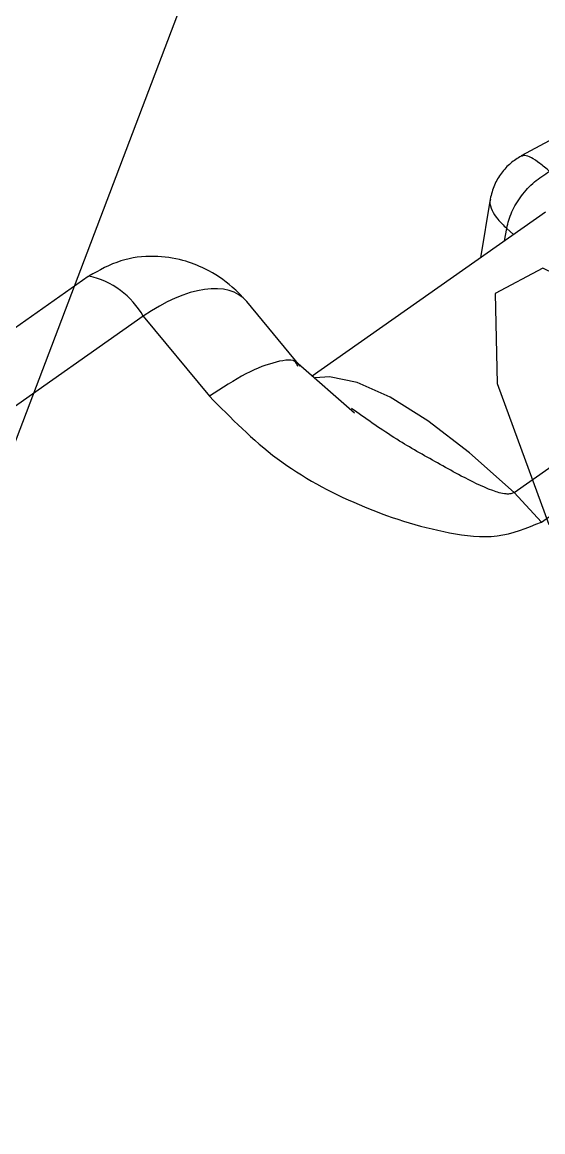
# Model space of a CAD drawing. Header units: millimetres. Extents: x -253 to 12701, y 1223 to 2077.
# Drawn here: x 3711.45 to 3733.46, y 1763.32 to 1810.22 of the extents above; entities that cross this region are included whole.
import ezdxf

# ---------------------------------------------------------------- set-up
doc = ezdxf.new("R2010")
doc.units = ezdxf.units.MM
doc.layers.add('0.3mm', color=240, linetype='Continuous', lineweight=30)
doc.styles.get("Standard").update_dxf_attribs({"font": 'arial.ttf'})
doc.dimstyles.new('TL1 2 to', dxfattribs={"dimtxt": 4, "dimasz": 3, "dimexe": 1, "dimexo": 0, "dimgap": 1.5, "dimtad": 1, "dimdec": 0, "dimlfac": 0.5, "dimzin": 0, "dimdsep": 46, "dimtxsty": 'Standard', "dimcen": 0.01, "dimclrd": 256, "dimclre": 3, "dimclrt": 3, "dimadec": 0, "dimazin": 0, "dimtfac": 1, "dimtdec": 0, "dimtofl": 0, "dimtmove": 1, "dimatfit": 1, "dimfxl": 1, "dimtolj": 1, "dimtzin": 0, "dimlwd": -1, "dimlwe": -1, "dimarcsym": 0})

msp = doc.modelspace()

# ---------------------------------------------------------------- linework, layer by layer
at = {"color": 7, "linetype": 'Continuous', "lineweight": 25}
for p, q in [((3741.455, 1809.38), (3732.549, 1804.569)), ((3731.236, 1802.741), (3730.819, 1800.263)), ((3733.571, 1802.198), (3723.705, 1795.261)), ((3714.242, 1799.473), (3631.592, 1741.365)), ((3714.242, 1799.473), (3714.274, 1799.492)), ((3723.206, 1795.678), (3720.942, 1798.413)), ((3716.571, 1797.795), (3633.92, 1739.686)), ((3716.571, 1797.795), (3719.371, 1794.413)), ((3732.245, 1790.342), (3742.589, 1797.614)), ((3733.399, 1789.095), (3744.3, 1796.758)), ((3723.101, 1795.673), (3723.069, 1795.741)), ((3725.502, 1793.694), (3723.113, 1795.777)), ((3725.593, 1793.742), (3725.375, 1793.889)), ((3732.245, 1790.342), (3733.399, 1789.095))]:
    msp.add_line(p, q, dxfattribs=at)
at = {"color": 8, "linetype": 'Continuous', "lineweight": 25}
for p in [(3731.839, 1800.98), (3732.223, 1801.25)]:
    msp.add_line(p, (3731.932, 1801.51), dxfattribs=at)
at = {"color": 7, "linetype": 'Continuous', "flags": 128}
msp.add_lwpolyline([(3758.465, 1766.968), (3756.478, 1772.746), (3752.691, 1779.842), (3747.697, 1787.149), (3742.273, 1793.529), (3737.267, 1797.984), (3733.458, 1799.822), (3731.442, 1798.754), (3731.531, 1794.948), (3733.714, 1788.997)], dxfattribs=at)
at = {"color": 8, "linetype": 'Continuous', "lineweight": 25, "flags": 128}
msp.add_lwpolyline([(3732.245, 1790.342), (3730.359, 1792.02), (3728.602, 1793.372), (3727.009, 1794.37), (3725.611, 1794.995), (3724.436, 1795.234), (3723.833, 1795.186)], dxfattribs=at)
at = {"color": 8, "linetype": 'Continuous', "lineweight": 25}
msp.add_arc((3713.521, 1796.07), 3.504, 29.4908, 77.5909, dxfattribs=at)
msp.add_ellipse((3717.2, 1794.89), major_axis=(3.663, 3.611), ratio=0.513249, start_param=6.238605, end_param=7.539491, dxfattribs=at)
at = {"color": 7, "linetype": 'Continuous', "lineweight": 25}
for points, knots in [([(3732.547, 1804.567), (3732.393, 1804.471), (3732.079, 1804.275), (3731.692, 1803.854), (3731.381, 1803.341), (3731.283, 1802.948), (3731.233, 1802.747)], [0, 0, 0, 0, 0.233443, 0.478159, 0.733732, 1, 1, 1, 1]), ([(3720.892, 1798.47), (3720.713, 1798.659), (3720.239, 1799.16), (3719.321, 1799.774), (3718.186, 1800.211), (3716.973, 1800.381), (3715.568, 1800.215), (3714.712, 1799.737), (3714.273, 1799.492)], [0, 0, 0, 0, 0.115956, 0.307718, 0.44306, 0.608132, 0.79874, 1, 1, 1, 1]), ([(3719.371, 1794.413), (3720.28, 1793.487), (3722.103, 1791.632), (3725.649, 1789.715), (3728.818, 1788.694), (3731.551, 1788.337), (3732.786, 1788.844), (3733.399, 1789.095)], [0, 0, 0, 0, 0.24995, 0.5008809, 0.7511979, 0.8765592, 1, 1, 1, 1])]:
    msp.add_open_spline(points, degree=3, knots=knots, dxfattribs=at)
at = {"color": 8, "linetype": 'Continuous', "lineweight": 25}
for points, knots in [([(3733.744, 1803.917), (3733.602, 1804.038), (3733.313, 1804.285), (3732.959, 1804.508), (3732.688, 1804.614), (3732.594, 1804.572), (3732.552, 1804.554)], [0, 0, 0, 0, 0.253258, 0.514779, 0.785141, 1, 1, 1, 1]), ([(3731.253, 1802.738), (3731.241, 1802.701), (3731.196, 1802.567), (3731.295, 1802.278), (3731.525, 1801.901), (3731.798, 1801.639), (3731.932, 1801.51)], [0, 0, 0, 0, 0.11519, 0.420438, 0.715161, 1, 1, 1, 1]), ([(3723.069, 1795.741), (3723.056, 1795.776), (3722.974, 1796), (3722.237, 1795.913), (3720.965, 1795.451), (3719.902, 1794.759), (3719.371, 1794.413)], [0, 0, 0, 0, 0.057964, 0.371976, 0.685988, 1, 1, 1, 1]), ([(3732.245, 1790.342), (3732.224, 1790.33), (3732.181, 1790.304), (3732.065, 1790.276), (3731.769, 1790.281), (3731.032, 1790.516), (3730.122, 1790.974), (3728.823, 1791.694), (3727.248, 1792.575), (3726.176, 1793.33), (3725.593, 1793.742)], [0, 0, 0, 0, 0.008063, 0.016973, 0.039147, 0.107219, 0.289626, 0.42111, 0.684732, 1, 1, 1, 1])]:
    msp.add_open_spline(points, degree=3, knots=knots, dxfattribs=at)
at = {"color": 7, "linetype": 'Continuous', "lineweight": 25}
msp.add_open_spline([(3731.932, 1801.51), (3731.992, 1801.742), (3732.112, 1802.206), (3732.536, 1802.894), (3733.089, 1803.504), (3733.526, 1803.779), (3733.744, 1803.917)], degree=3, dxfattribs=at)

# ---------------------------------------------------------------- leaders
at = {"layer": '0.3mm'}
msp.add_leader([(3700.898, 1765.49), (3738.972, 1865.656)], dimstyle='TL1 2 to', override={"dimscale": 0, "dimgap": 1.5, "dimtad": 0, "dimldrblk": 'Dot'}, dxfattribs=at)

doc.saveas('drawing.dxf')
